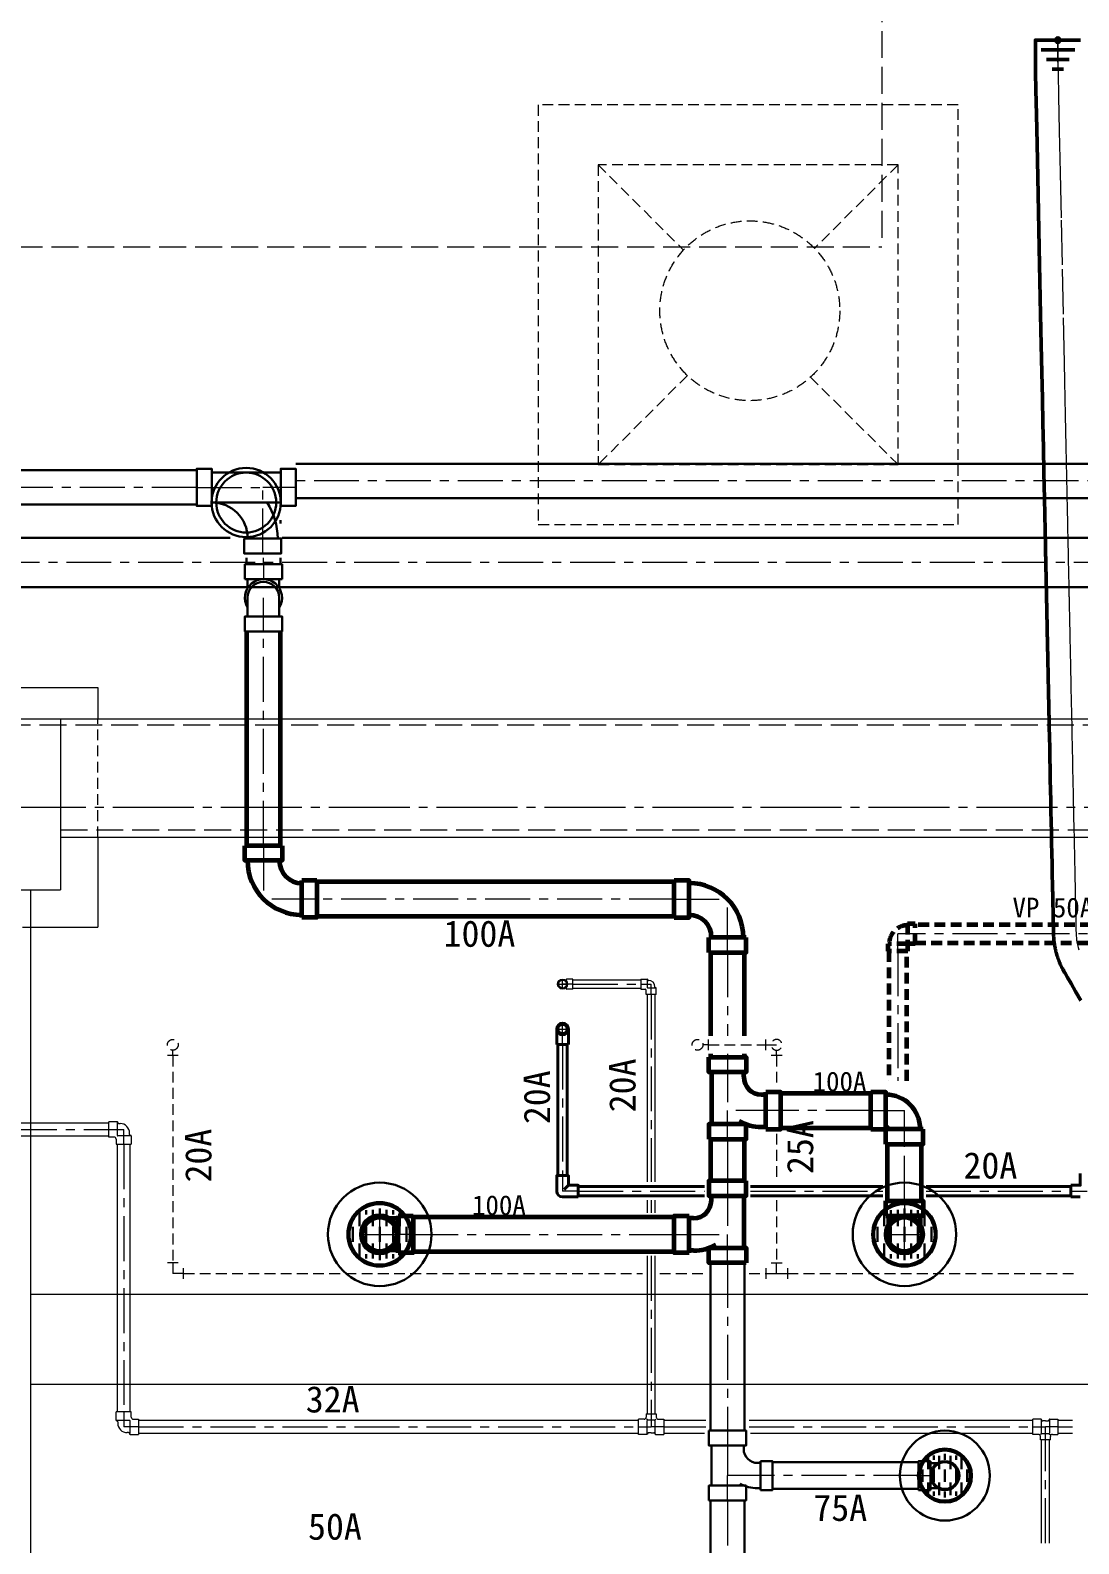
# Model space of a CAD drawing. Units: millimetres at full size. Extents: x -12803 to 120774, y -9413 to 101127.
# Drawn here: x 10385 to 13881, y 24189 to 29239 of the extents above; entities that cross this region are included whole.
import ezdxf
from ezdxf.enums import TextEntityAlignment as Align

# ---------------------------------------------------------------- set-up
doc = ezdxf.new("R2010")
doc.units = ezdxf.units.MM
doc.header["$LTSCALE"] = 30
doc.header["$PDMODE"] = 32
doc.header["$PDSIZE"] = 15
for name, pattern in [('CHAIN1', [8, 5, -1, 1, -1]), ('CHAIN2', [12, 9, -1, 1, -1]), ('DASHED1', [1.8, 1.2, -0.6]), ('DASHED3', [4, 3, -1])]:
    doc.linetypes.add(name, pattern=pattern)
for name, color, linetype, lineweight in [('0-1_1-2', 7, 'Continuous', 15), ('0-8_1-9', 7, 'Continuous', 15), ('0-9_1-1', 7, 'CHAIN2', 15), ('0-F_1-16', 7, 'Continuous', 15), ('3-0_配管－汚水１：硬質塩ビ管（ＤＶ）', 7, 'DASHED1', 15), ('9-1_配管－汚水１：硬質塩ビ管（ＤＶ）', 2, 'Continuous', 30), ('9-2_配管－給湯１２：ＨＴＬＰ（ＵＸ）', 3, 'Continuous', 20), ('9-3_配管－給水３：ＶＬＰ(ＶＤ)', 7, 'Continuous', 15), ('9-4_配管－ガス３：ねじ込み', 3, 'Continuous', 20), ('9-B_ダクト－ＥＡ・丸ダクト：排気', 134, 'Continuous', 50), ('9-C_配管－排水１：塩ビ製小口径マス（ＶＰ）', 2, 'Continuous', 30)]:
    doc.layers.add(name, color=color, linetype=linetype, lineweight=lineweight)
doc.styles.add('ＭＳ ゴシック', font='')
doc.styles.get('ＭＳ ゴシック').set_extended_font_data('MS Gothic')

msp = doc.modelspace()

# ---------------------------------------------------------------- linework, layer by layer
at = {"layer": '0-1_1-2'}
for p, q in [((9810, 27046.26), (10610, 27046.26)), ((10610, 27046.26), (10610, 26941.26)), ((-2085, 26941.26), (29410, 26941.26)), ((10485, 26941.26), (10485, 26371.26)), ((10610, 26546.26), (10610, 26246.26)), ((9935, 26371.26), (10485, 26371.26)), ((10385, 26371.26), (10385, 18871.26)), ((10385, 26246.26), (10610, 26246.26)), ((10385, 25021.26), (16035, 25021.26)), ((10385, 24721.26), (16035, 24721.26))]:
    msp.add_line(p, q, dxfattribs=at)
at = {"layer": '0-1_1-2', "linetype": 'DASHED3'}
msp.add_line((-2065, 26921.26), (29410, 26921.26), dxfattribs=at)
at = {"layer": '0-1_1-2', "linetype": 'DASHED1'}
for p, q in [((10610, 26546.26), (10610, 26941.26)), ((10035, 26246.26), (10385, 26246.26))]:
    msp.add_line(p, q, dxfattribs=at)
at = {"layer": '0-8_1-9', "linetype": 'DASHED3'}
msp.add_line((6255, 28516.26), (13225, 28516.26), dxfattribs=at)
msp.add_lwpolyline([(6255, 37516.26), (13225, 37516.26), (13225, 28516.26)], dxfattribs=at)
at = {"layer": '0-9_1-1'}
msp.add_line((-5540, 26646.26), (39710, 26646.26), dxfattribs=at)
at = {"layer": '0-F_1-16', "linetype": 'DASHED3'}
msp.add_line((10485, 26571.26), (15935, 26571.26), dxfattribs=at)
at = {"layer": '0-F_1-16'}
msp.add_line((10485, 26546.26), (15935, 26546.26), dxfattribs=at)
at = {"layer": '3-0_配管－汚水１：硬質塩ビ管（ＤＶ）'}
for p, q in [((12078.78, 28989.57), (12078.78, 27589.57)), ((13478.78, 28989.57), (12078.78, 28989.57)), ((13478.78, 27589.57), (13478.78, 28989.57)), ((12278.78, 28789.57), (12563, 28505.35)), ((13278.78, 28789.57), (13000.29, 28511.07)), ((12576.1, 28086.88), (12278.78, 27789.57)), ((12986.85, 28081.5), (13278.78, 27789.57)), ((12078.78, 27589.57), (13478.78, 27589.57))]:
    msp.add_line(p, q, dxfattribs=at)
msp.add_lwpolyline([(12278.78, 27789.57), (13278.78, 27789.57), (13278.78, 28789.57), (12278.78, 28789.57)], close=True, dxfattribs=at)
msp.add_circle((12784.34, 28302.84), 300, dxfattribs=at)
at = {"layer": '9-1_配管－汚水１：硬質塩ビ管（ＤＶ）'}
for p, q in [((11219.26, 27592.53), (11219.26, 27604.27)), ((11105.26, 27478.49), (11105.26, 27457.24)), ((11219.26, 27457.24), (11219.26, 27478.49)), ((11100.26, 27407.24), (11100.26, 27457.24)), ((11100.26, 27407.24), (11162.26, 27407.24)), ((11109.26, 27407.24), (11109.26, 27377.41)), ((11224.26, 27407.24), (11162.26, 27407.24)), ((11215.26, 27407.24), (11215.26, 27377.41)), ((11109.26, 27283.24), (11109.26, 27345.24)), ((11215.26, 27283.24), (11215.26, 27345.24)), ((11505.11, 25287.01), (11505.11, 25301.65)), ((11527.56, 25302.58), (11527.56, 25248.53)), ((11550, 25287.01), (11550, 25307.01)), ((11572.45, 25302.58), (11572.45, 25248.53)), ((11594.89, 25287.01), (11594.89, 25301.65)), ((13255.11, 25287.01), (13255.11, 25301.65)), ((13277.56, 25302.58), (13277.56, 25248.53)), ((13300, 25287.01), (13300, 25307.01)), ((13322.45, 25302.58), (13322.45, 25248.53)), ((13344.89, 25287.01), (13344.89, 25301.65)), ((11482.67, 25299.03), (11482.67, 25248.53)), ((11527.56, 25256.26), (11527.56, 25259.99)), ((11572.45, 25256.26), (11572.45, 25259.99)), ((11617.34, 25299.03), (11617.34, 25248.53)), ((13232.67, 25299.03), (13232.67, 25248.53)), ((13277.56, 25256.26), (13277.56, 25259.99)), ((13322.45, 25256.26), (13322.45, 25259.99)), ((13367.34, 25299.03), (13367.34, 25248.53)), ((11460.23, 25246.51), (11460.23, 25196.01)), ((11505.11, 25246.51), (11505.11, 25196.01)), ((11550, 25246.51), (11550, 25196.01)), ((11594.89, 25246.51), (11594.89, 25196.01)), ((11639.78, 25246.51), (11639.78, 25196.01)), ((13210.23, 25246.51), (13210.23, 25196.01)), ((13255.11, 25246.51), (13255.11, 25196.01)), ((13300, 25246.51), (13300, 25196.01)), ((13344.89, 25246.51), (13344.89, 25196.01)), ((13389.78, 25246.51), (13389.78, 25196.01)), ((11482.67, 25191.01), (11482.67, 25140.51)), ((11505.11, 25155.51), (11505.11, 25140.87)), ((11527.56, 25191.01), (11527.56, 25140.51)), ((11527.56, 25186.26), (11527.56, 25182.53)), ((11550, 25155.51), (11550, 25135.51)), ((11572.45, 25191.01), (11572.45, 25140.51)), ((11572.45, 25186.26), (11572.45, 25182.53)), ((11594.89, 25155.51), (11594.89, 25140.87)), ((11617.34, 25191.01), (11617.34, 25140.51)), ((13232.67, 25191.01), (13232.67, 25140.51)), ((13255.11, 25155.51), (13255.11, 25140.87)), ((13277.56, 25191.01), (13277.56, 25140.51)), ((13277.56, 25186.26), (13277.56, 25182.53)), ((13300, 25155.51), (13300, 25135.51)), ((13322.45, 25191.01), (13322.45, 25140.51)), ((13322.45, 25186.26), (13322.45, 25182.53)), ((13344.89, 25155.51), (13344.89, 25140.87)), ((13367.34, 25191.01), (13367.34, 25140.51)), ((12653, 25126.26), (12653, 24566.26)), ((12767, 24566.26), (12767, 25126.26)), ((12656.1, 24516.26), (12656.1, 24383.26)), ((12763.9, 24504.59), (12763.9, 24516.26)), ((12810.14, 24458.35), (12820, 24458.35)), ((12820, 24367.76), (12820, 24464.76)), ((13347, 24460.76), (12860, 24460.76)), ((13379.33, 24479.13), (13379.33, 24437.38)), ((13387, 24464.76), (13387, 24423.21)), ((13387, 24458.26), (13410.75, 24458.26)), ((13397.89, 24468.89), (13397.89, 24483.53)), ((13416.44, 24482.68), (13416.44, 24437.38)), ((13416.44, 24451.26), (13416.44, 24454.99)), ((13435, 24468.89), (13435, 24488.89)), ((13453.56, 24482.68), (13453.56, 24437.38)), ((13453.56, 24451.26), (13453.56, 24454.99)), ((13472.11, 24468.89), (13472.11, 24483.53)), ((13490.67, 24479.13), (13490.67, 24437.38)), ((13360.78, 24437.14), (13360.78, 24395.39)), ((13379.33, 24392.99), (13379.33, 24351.24)), ((13387, 24367.76), (13387, 24409.32)), ((13397.89, 24437.14), (13397.89, 24395.39)), ((13416.44, 24392.99), (13416.44, 24351.24)), ((13435, 24437.14), (13435, 24395.39)), ((13453.56, 24392.99), (13453.56, 24351.24)), ((13472.11, 24437.14), (13472.11, 24395.39)), ((13490.67, 24392.99), (13490.67, 24351.24)), ((13509.22, 24437.14), (13509.22, 24395.39)), ((12763.9, 24383.26), (12763.9, 24383.71)), ((12810.03, 24373.95), (12820, 24373.95)), ((12860, 24371.76), (13347, 24371.76)), ((13387, 24367.76), (13347, 24367.76)), ((13387, 24374.26), (13410.75, 24374.26)), ((13397.89, 24363.64), (13397.89, 24349)), ((13416.44, 24381.26), (13416.44, 24377.53)), ((13435, 24363.64), (13435, 24343.64)), ((13453.56, 24381.26), (13453.56, 24377.53)), ((13472.11, 24363.64), (13472.11, 24349)), ((12653, 24333.26), (12653, 23436.35)), ((12767, 23436.35), (12767, 24333.26))]:
    msp.add_line(p, q, dxfattribs=at)
at = {"layer": '9-1_配管－汚水１：硬質塩ビ管（ＤＶ）', "color": 7, "linetype": 'CHAIN1', "lineweight": 15}
for p, q in [((11162.26, 27457.24), (11162.26, 27478.49)), ((11162.26, 27457.24), (11162.26, 27407.24)), ((11162.26, 27233.24), (11162.26, 27345.24)), ((11162.26, 26518.07), (11162.26, 27233.24)), ((11162.26, 26518.07), (11162.26, 26340.07)), ((11340.26, 26340.07), (11162.26, 26340.07)), ((12532, 26340.07), (11340.26, 26340.07)), ((12532, 26340.07), (12710, 26340.07)), ((12710, 26162.07), (12710, 26340.07)), ((13335.64, 26223.96), (13277.64, 26223.96)), ((13277.64, 26165.96), (13277.64, 26223.96)), ((14570.41, 26223.96), (13335.64, 26223.96)), ((12710, 26162.07), (12710, 25883.58)), ((13277.64, 26165.96), (13277.64, 25733.7)), ((12710, 25823.58), (12710, 25811.94)), ((12710, 25811.94), (12710, 25633.94)), ((12710, 25538.94), (12710, 25633.94)), ((12888, 25633.94), (12710, 25633.94)), ((13188, 25633.94), (12888, 25633.94)), ((13188, 25633.94), (13300, 25633.94)), ((13300, 25521.94), (13300, 25633.94)), ((12710, 25538.94), (12710, 25399.26)), ((13300, 25333.26), (13300, 25521.94)), ((12710, 25399.26), (12710, 25221.26)), ((13300, 25333.26), (13300, 25278.26)), ((11550, 25152.86), (11550, 25289.66)), ((13300, 25152.86), (13300, 25289.66)), ((11481.6, 25221.26), (11618.4, 25221.26)), ((11662, 25221.26), (11607, 25221.26)), ((11662, 25221.26), (12532, 25221.26)), ((12532, 25221.26), (12710, 25221.26)), ((12710, 25126.26), (12710, 25221.26)), ((13231.6, 25221.26), (13368.4, 25221.26)), ((12710, 25126.26), (12710, 24566.26)), ((12710, 24566.26), (12710, 24416.26)), ((12710, 24333.26), (12710, 24416.26)), ((12860, 24416.26), (12710, 24416.26)), ((13347, 24416.26), (12860, 24416.26)), ((13347, 24416.26), (13390.5, 24416.26)), ((12710, 24333.26), (12710, 23436.35))]:
    msp.add_line(p, q, dxfattribs=at)
at = {"layer": '9-1_配管－汚水１：硬質塩ビ管（ＤＶ）', "color": 1, "lineweight": 60}
for p, q in [((11105.26, 27233.24), (11105.26, 26518.07)), ((11219.26, 26518.07), (11219.26, 27233.24)), ((11224.26, 26518.07), (11100.26, 26518.07)), ((11340.26, 26402.07), (11290.26, 26402.07)), ((11290.26, 26278.07), (11290.26, 26402.07)), ((12532, 26397.07), (11340.26, 26397.07)), ((12532, 26278.07), (12532, 26402.07)), ((11340.26, 26283.07), (12532, 26283.07)), ((12648, 26162.07), (12648, 26212.07)), ((12772, 26212.07), (12648, 26212.07)), ((12653, 26162.07), (12653, 25883.58)), ((12767, 25883.58), (12767, 26162.07)), ((12653, 25823.58), (12653, 25811.94)), ((12767, 25811.94), (12767, 25823.58)), ((12656.1, 25761.94), (12656.1, 25588.94)), ((12763.9, 25746.97), (12763.9, 25761.94)), ((12823.18, 25687.69), (12838, 25687.69)), ((12838, 25571.94), (12838, 25695.94)), ((13188, 25690.94), (12888, 25690.94)), ((13188, 25571.94), (13188, 25695.94)), ((12763.9, 25588.94), (12763.9, 25592.41)), ((12823.07, 25579.9), (12838, 25579.9)), ((12888, 25576.94), (13188, 25576.94)), ((13238, 25521.94), (13238, 25571.94)), ((13362, 25571.94), (13238, 25571.94)), ((12653, 25538.94), (12653, 25399.26)), ((12767, 25399.26), (12767, 25538.94)), ((13243, 25521.94), (13243, 25333.26)), ((13357, 25333.26), (13357, 25521.94)), ((12656.1, 25334.3), (12656.1, 25349.26)), ((12763.9, 25349.26), (12763.9, 25176.26)), ((13238, 25283.26), (13238, 25333.26)), ((11612, 25274.26), (11582.17, 25274.26)), ((11612, 25283.26), (11662, 25283.26)), ((11612, 25283.26), (11612, 25221.26)), ((12532, 25278.26), (11662, 25278.26)), ((12582, 25159.26), (12582, 25283.26)), ((12596.82, 25275.02), (12582, 25275.02)), ((13238, 25283.26), (13300, 25283.26)), ((13247, 25283.26), (13247, 25253.44)), ((13362, 25283.26), (13300, 25283.26)), ((13353, 25283.26), (13353, 25253.44)), ((11612, 25159.26), (11612, 25221.26)), ((11612, 25168.26), (11582.17, 25168.26)), ((11662, 25164.26), (12532, 25164.26)), ((12596.93, 25167.22), (12582, 25167.22)), ((12656.1, 25176.26), (12656.1, 25179.74))]:
    msp.add_line(p, q, dxfattribs=at)
at = {"layer": '9-1_配管－汚水１：硬質塩ビ管（ＤＶ）', "color": 1, "linetype": 'DASHED1', "lineweight": 60}
for p, q in [((13310.64, 26257.46), (13310.64, 26190.46)), ((14570.41, 26253.96), (13335.64, 26253.96)), ((13311.14, 26165.96), (13244.14, 26165.96)), ((13247.64, 26165.96), (13247.64, 25733.7)), ((13307.64, 25733.7), (13307.64, 26165.96)), ((13335.64, 26190.46), (13310.64, 26190.46)), ((13335.64, 26193.96), (14570.41, 26193.96))]:
    msp.add_line(p, q, dxfattribs=at)
at = {"layer": '9-1_配管－汚水１：硬質塩ビ管（ＤＶ）'}
for points in [[(11100.26, 27457.24), (11224.26, 27457.24), (11224.26, 27407.24)], [(12820, 24367.76), (12860, 24367.76), (12860, 24464.76), (12820, 24464.76)], [(13347, 24367.76), (13347, 24464.76), (13387, 24464.76)]]:
    msp.add_lwpolyline(points, dxfattribs=at)
for points in [[(11100.26, 27233.24), (11224.26, 27233.24), (11224.26, 27283.24), (11100.26, 27283.24)], [(12648, 24566.26), (12772, 24566.26), (12772, 24516.26), (12648, 24516.26)], [(12648, 24333.26), (12772, 24333.26), (12772, 24383.26), (12648, 24383.26)]]:
    msp.add_lwpolyline(points, close=True, dxfattribs=at)
at = {"layer": '9-1_配管－汚水１：硬質塩ビ管（ＤＶ）', "color": 1, "lineweight": 60}
for points in [[(11224.26, 26518.07), (11224.26, 26468.07), (11100.26, 26468.07), (11100.26, 26518.07)], [(11340.26, 26402.07), (11340.26, 26278.07), (11290.26, 26278.07)], [(12532, 26278.07), (12582, 26278.07), (12582, 26402.07), (12532, 26402.07)], [(12648, 26162.07), (12772, 26162.07), (12772, 26212.07)], [(12838, 25571.94), (12888, 25571.94), (12888, 25695.94), (12838, 25695.94)], [(13188, 25571.94), (13238, 25571.94), (13238, 25695.94), (13188, 25695.94)], [(13238, 25521.94), (13362, 25521.94), (13362, 25571.94)], [(13238, 25333.26), (13362, 25333.26), (13362, 25283.26)], [(11662, 25283.26), (11662, 25159.26), (11612, 25159.26)], [(12582, 25159.26), (12532, 25159.26), (12532, 25283.26), (12582, 25283.26)]]:
    msp.add_lwpolyline(points, dxfattribs=at)
at = {"layer": '9-1_配管－汚水１：硬質塩ビ管（ＤＶ）', "color": 1, "linetype": 'DASHED1', "lineweight": 60}
for points in [[(13335.64, 26190.46), (13335.64, 26257.46), (13310.64, 26257.46)], [(13311.14, 26165.96), (13311.14, 26190.96), (13244.14, 26190.96), (13244.14, 26165.96)]]:
    msp.add_lwpolyline(points, dxfattribs=at)
at = {"layer": '9-1_配管－汚水１：硬質塩ビ管（ＤＶ）', "color": 1, "lineweight": 60}
for points in [[(12648, 25811.94), (12772, 25811.94), (12772, 25761.94), (12648, 25761.94)], [(12648, 25538.94), (12772, 25538.94), (12772, 25588.94), (12648, 25588.94)], [(12772, 25399.26), (12648, 25399.26), (12648, 25349.26), (12772, 25349.26)], [(12772, 25126.26), (12648, 25126.26), (12648, 25176.26), (12772, 25176.26)]]:
    msp.add_lwpolyline(points, close=True, dxfattribs=at)
at = {"layer": '9-1_配管－汚水１：硬質塩ビ管（ＤＶ）'}
for centre, radius in [((11550, 25221.26), 172.5), ((13300, 25221.26), 172.5), ((11550, 25221.26), 107.5), ((11550, 25221.26), 101), ((13300, 25221.26), 107.5), ((13300, 25221.26), 101), ((13435, 24416.26), 150), ((13435, 24416.26), 90), ((13435, 24416.26), 83.5), ((13435, 24416.26), 44.5)]:
    msp.add_circle(centre, radius, dxfattribs=at)
at = {"layer": '9-1_配管－汚水１：硬質塩ビ管（ＤＶ）', "color": 1, "lineweight": 60}
for centre in [(11550, 25221.26), (13300, 25221.26)]:
    msp.add_circle(centre, 57, dxfattribs=at)
at = {"layer": '9-1_配管－汚水１：硬質塩ビ管（ＤＶ）'}
for centre, radius, start, end in [((11162.26, 27345.24), 62, 328.74192, 211.25808), ((11162.26, 27345.24), 53, 0, 180), ((12810.14, 24504.59), 46.24, 180, 270), ((13435, 24416.26), 48.5, 90, 270), ((13435, 24416.26), 48.5, 0, 90), ((13435, 24416.26), 48.5, 270, 0), ((12810.03, 24489.55), 115.6, 240, 270)]:
    msp.add_arc(centre, radius, start, end, dxfattribs=at)
at = {"layer": '9-1_配管－汚水１：硬質塩ビ管（ＤＶ）', "color": 1, "lineweight": 60}
for centre, radius, start, end in [((11290.26, 26468.07), 181, 180, 270), ((11290.26, 26468.07), 75, 180, 270), ((12582, 26212.07), 181, 0, 90), ((12582, 26212.07), 75, 0, 90), ((12823.18, 25746.97), 59.28, 180, 270), ((13238, 25571.94), 115, 0, 90), ((12823.07, 25728.1), 148.2, 240, 270), ((13238, 25571.94), 9, 0, 90), ((12596.82, 25334.3), 59.28, 270, 0), ((11550, 25221.26), 62, 90, 180), ((11550, 25221.26), 62, 270, 90), ((13300, 25221.26), 62, 0, 180), ((11550, 25221.26), 62, 180, 270), ((13300, 25221.26), 62, 180, 270), ((13300, 25221.26), 62, 270, 0), ((12596.93, 25315.42), 148.2, 270, 300)]:
    msp.add_arc(centre, radius, start, end, dxfattribs=at)
at = {"layer": '9-1_配管－汚水１：硬質塩ビ管（ＤＶ）', "color": 1, "linetype": 'DASHED1', "lineweight": 60}
for radius in [61.5, 4.5]:
    msp.add_arc((13310.64, 26190.96), radius, 90, 180, dxfattribs=at)
at = {"layer": '9-2_配管－給湯１２：ＨＴＬＰ（ＵＸ）', "color": 7, "linetype": 'CHAIN1', "lineweight": 15}
for p, q in [((12160, 26039.94), (12160, 26072.58)), ((12143.68, 26056.26), (12176.32, 26056.26)), ((12194.5, 26056.26), (12160, 26056.26)), ((12194.5, 26056.26), (12173.6, 26056.26)), ((12194.5, 26056.26), (12421.05, 26056.26)), ((12421.05, 26056.26), (12455.55, 26056.26)), ((12421.05, 26056.26), (12455.55, 26056.26)), ((12455.55, 26021.76), (12455.55, 26056.26)), ((12455.55, 26021.76), (12455.55, 26056.26)), ((12455.55, 26021.76), (12455.55, 25396.04)), ((8883.64, 25571.26), (10646.77, 25571.26)), ((10646.77, 25571.26), (10696.17, 25571.26)), ((10646.77, 25571.26), (10696.17, 25571.26)), ((10696.17, 25521.86), (10696.17, 25571.26)), ((10696.17, 25521.86), (10696.17, 25571.26)), ((10696.17, 25521.86), (10696.17, 24628.58)), ((12455.55, 25335.04), (12455.55, 25293.26)), ((12455.55, 25149.26), (12455.55, 24622.68)), ((10696.17, 24628.58), (10696.17, 24579.18)), ((10696.17, 24628.58), (10696.17, 24579.18)), ((12455.55, 24622.68), (12455.55, 24579.18)), ((12455.55, 24622.68), (12455.55, 24579.18)), ((10745.57, 24579.18), (10696.17, 24579.18)), ((10745.57, 24579.18), (10696.17, 24579.18)), ((10745.57, 24579.18), (12413.55, 24579.18)), ((12413.55, 24579.18), (12455.55, 24579.18)), ((12413.55, 24579.18), (12455.55, 24579.18)), ((12497.55, 24579.18), (12455.55, 24579.18)), ((12497.55, 24579.18), (12455.55, 24579.18)), ((12497.55, 24579.18), (12638, 24579.18)), ((12782, 24579.18), (13728, 24579.18)), ((13728, 24579.18), (13770, 24579.18)), ((13728, 24579.18), (13770, 24579.18)), ((13812, 24579.18), (13770, 24579.18)), ((13770, 24535.68), (13770, 24579.18)), ((13812, 24579.18), (13770, 24579.18)), ((13770, 24535.68), (13770, 24579.18)), ((13812, 24579.18), (13861.1, 24579.18)), ((13770, 24191.01), (13770, 24535.68))]:
    msp.add_line(p, q, dxfattribs=at)
at = {"layer": '9-2_配管－給湯１２：ＨＴＬＰ（ＵＸ）'}
for p, q in [((12172.84, 26072.33), (12171.37, 26069.15)), ((12173.2, 26066.41), (12173.2, 26072.76)), ((12421.05, 26069.86), (12194.5, 26069.86)), ((12421.05, 26072.91), (12421.05, 26039.61)), ((12421.05, 26072.91), (12441.81, 26072.91)), ((12442.35, 26072.76), (12442.35, 26045.06)), ((12442.71, 26072.33), (12444.18, 26069.15)), ((12445.09, 26068.56), (12446.35, 26068.56)), ((12172.84, 26040.2), (12171.37, 26043.38)), ((12173.2, 26039.77), (12173.2, 26046.12)), ((12194.5, 26039.61), (12173.74, 26039.61)), ((12194.5, 26042.66), (12421.05, 26042.66)), ((12421.05, 26039.61), (12434.9, 26039.61)), ((12438.9, 26021.76), (12438.9, 26035.61)), ((12472.2, 26021.76), (12438.9, 26021.76)), ((12441.95, 26021.76), (12441.95, 25396.04)), ((12472.04, 26043.06), (12444.35, 26043.06)), ((12467.85, 26045.8), (12467.85, 26047.06)), ((12471.61, 26043.43), (12468.43, 26044.9)), ((12469.15, 25396.04), (12469.15, 26021.76)), ((12472.2, 26021.76), (12472.2, 26042.52)), ((10646.77, 25592.61), (8883.64, 25592.61)), ((10674.58, 25596.56), (10646.77, 25596.56)), ((10674.58, 25594.54), (10674.58, 25551.68)), ((10678.35, 25591.86), (10676.34, 25595.53)), ((10679.83, 25590.85), (10684.25, 25590.85)), ((10715.75, 25554.92), (10715.75, 25559.35)), ((10716.77, 25553.45), (10720.43, 25551.43)), ((8883.64, 25549.91), (10646.77, 25549.91)), ((10670.87, 25539.06), (10670.87, 25521.86)), ((10670.87, 25521.86), (10721.47, 25521.86)), ((10674.82, 25521.86), (10674.82, 24628.58)), ((10719.12, 25549.68), (10676.58, 25549.68)), ((10717.52, 24628.58), (10717.52, 25521.86)), ((10721.47, 25549.68), (10721.47, 25521.86)), ((12441.95, 25335.04), (12441.95, 25293.26)), ((12469.15, 25293.26), (12469.15, 25335.04)), ((12441.95, 25149.26), (12441.95, 24622.68)), ((12469.15, 24622.68), (12469.15, 25149.26)), ((10670.87, 24600.76), (10670.87, 24628.58)), ((10675.57, 24596.99), (10671.9, 24599.01)), ((10672.89, 24600.76), (10715.75, 24600.76)), ((10676.58, 24595.52), (10676.58, 24591.09)), ((10717.75, 24556.22), (10717.75, 24598.76)), ((10728.37, 24604.48), (10745.57, 24604.48)), ((10745.57, 24604.48), (10745.57, 24553.88)), ((12413.55, 24600.53), (10745.57, 24600.53)), ((12432, 24604.48), (12413.55, 24604.48)), ((12413.55, 24553.88), (12413.55, 24604.48)), ((12438.9, 24622.68), (12438.9, 24611.38)), ((12438.9, 24622.68), (12472.2, 24622.68)), ((12445.49, 24601.58), (12439.46, 24605.02)), ((12442.08, 24556.15), (12442.08, 24600.48)), ((12465.6, 24601.58), (12445.49, 24601.58)), ((12465.6, 24601.58), (12471.63, 24605.02)), ((12469.01, 24556.15), (12469.01, 24600.48)), ((12472.2, 24622.68), (12472.2, 24611.38)), ((12479.1, 24604.48), (12497.55, 24604.48)), ((12497.55, 24604.48), (12497.55, 24553.88)), ((12638, 24600.53), (12497.55, 24600.53)), ((13728, 24600.53), (12782, 24600.53)), ((13755.52, 24604.48), (13728, 24604.48)), ((13728, 24553.88), (13728, 24604.48)), ((13756.54, 24602.2), (13756.54, 24557.88)), ((13758.84, 24600.58), (13757.27, 24603.44)), ((13770, 24599.03), (13761.47, 24599.03)), ((13770, 24599.03), (13778.53, 24599.03)), ((13781.15, 24600.58), (13782.73, 24603.44)), ((13783.46, 24602.2), (13783.46, 24557.88)), ((13784.48, 24604.48), (13812, 24604.48)), ((13812, 24604.48), (13812, 24553.88)), ((13861.1, 24600.53), (13812, 24600.53)), ((10712.5, 24559.59), (10708.08, 24559.59)), ((10713.98, 24558.58), (10716, 24554.91)), ((10717.75, 24553.88), (10745.57, 24553.88)), ((10745.57, 24557.83), (12413.55, 24557.83)), ((12441.06, 24553.88), (12413.55, 24553.88)), ((12444.39, 24557.77), (12442.82, 24554.91)), ((12455.55, 24559.33), (12447.02, 24559.33)), ((12455.55, 24559.33), (12464.07, 24559.33)), ((12466.7, 24557.77), (12468.28, 24554.91)), ((12470.03, 24553.88), (12497.55, 24553.88)), ((12497.55, 24557.83), (12633, 24557.83)), ((12787, 24557.83), (13728, 24557.83)), ((13746.45, 24553.88), (13728, 24553.88)), ((13753.35, 24535.68), (13753.35, 24546.98)), ((13759.95, 24556.78), (13753.91, 24553.33)), ((13759.95, 24556.78), (13780.05, 24556.78)), ((13780.05, 24556.78), (13786.09, 24553.33)), ((13786.65, 24535.68), (13786.65, 24546.98)), ((13793.55, 24553.88), (13812, 24553.88)), ((13812, 24557.83), (13861.1, 24557.83)), ((13786.65, 24535.68), (13753.35, 24535.68)), ((13756.4, 24535.68), (13756.4, 24191.01)), ((13783.6, 24191.01), (13783.6, 24535.68))]:
    msp.add_line(p, q, dxfattribs=at)
for points in [[(12194.5, 26039.61), (12194.5, 26072.91), (12173.74, 26072.91)], [(10663.97, 25545.96), (10646.77, 25545.96), (10646.77, 25596.56)], [(10721.47, 24611.38), (10721.47, 24628.58), (10670.87, 24628.58)]]:
    msp.add_lwpolyline(points, dxfattribs=at)
for radius in [16.65, 13.6]:
    msp.add_circle((12160, 26056.26), radius, dxfattribs=at)
for centre, radius, start, end in [((12160, 26056.26), 13.9, 90, 180), ((12160, 26056.26), 13.9, 0, 90), ((12170.46, 26069.56), 1, 304.52203, 335.30844), ((12173.74, 26071.91), 1, 90, 155.30844), ((12441.81, 26071.91), 1, 24.69156, 90), ((12445.09, 26069.56), 1, 204.69156, 270), ((12446.35, 26047.06), 21.5, 0, 90), ((12160, 26056.26), 13.9, 180, 270), ((12160, 26056.26), 13.9, 270, 0), ((12170.46, 26042.96), 1, 24.69156, 55.47797), ((12173.74, 26040.61), 1, 204.69156, 270), ((12434.9, 26035.61), 4, 0, 90), ((12444.35, 26045.06), 2, 180, 270), ((12468.85, 26045.8), 1, 180, 245.30844), ((12471.2, 26042.52), 1, 0, 65.30844), ((10674.58, 25594.56), 2, 28.83097, 90), ((10680.1, 25592.83), 2, 208.83097, 262.00808), ((10684.25, 25559.35), 31.5, 0, 90), ((10717.73, 25555.2), 2, 187.99192, 241.16903), ((10663.97, 25539.06), 6.9, 0, 90), ((10676.58, 25551.68), 2, 180, 270), ((10719.47, 25549.68), 2, 0, 61.16903), ((10672.87, 24600.76), 2, 180, 241.16903), ((10674.6, 24595.24), 2, 7.99192, 61.16903), ((10715.75, 24598.76), 2, 0, 90), ((10728.37, 24611.38), 6.9, 180, 270), ((12432, 24611.38), 6.9, 270, 0), ((12479.1, 24611.38), 6.9, 180, 270), ((13755.52, 24602.48), 2, 28.83097, 90), ((13761.47, 24602.03), 3, 208.83097, 270), ((13778.53, 24602.03), 3, 270, 331.16903), ((13784.48, 24602.48), 2, 90, 151.16903), ((10708.08, 24591.09), 31.5, 180, 270), ((10712.23, 24557.61), 2, 28.83097, 82.00808), ((10717.75, 24555.88), 2, 208.83097, 270), ((12441.06, 24555.88), 2, 270, 331.16903), ((12447.02, 24556.33), 3, 90, 151.16903), ((12464.07, 24556.33), 3, 28.83097, 90), ((12470.03, 24555.88), 2, 208.83097, 270), ((13746.45, 24546.98), 6.9, 0, 90), ((13793.55, 24546.98), 6.9, 90, 180)]:
    msp.add_arc(centre, radius, start, end, dxfattribs=at)
at = {"layer": '9-3_配管－給水３：ＶＬＰ(ＶＤ)', "color": 5, "lineweight": 40}
for p, q in [((12140.5, 25854.26), (12140.5, 25906.26)), ((12179.5, 25854.26), (12179.5, 25906.26)), ((12140.5, 25854.26), (12179.5, 25854.26)), ((12144.5, 25854.26), (12144.5, 25417.54)), ((12175.5, 25417.54), (12175.5, 25854.26)), ((12179.5, 25385.04), (12165.71, 25371.25)), ((12633, 25381.04), (12212, 25381.04)), ((12212, 25350.04), (12633, 25350.04)), ((13228, 25381.04), (12787, 25381.04)), ((12787, 25350.04), (13228, 25350.04)), ((13855, 25381.04), (13372, 25381.04)), ((13372, 25350.04), (13855, 25350.04)), ((13855, 25346.04), (13855, 25385.04)), ((12212, 25346.04), (12160, 25346.04)), ((13855, 25346.04), (13886.5, 25346.04))]:
    msp.add_line(p, q, dxfattribs=at)
at = {"layer": '9-3_配管－給水３：ＶＬＰ(ＶＤ)', "linetype": 'CHAIN1'}
for p, q in [((12141.4, 25906.26), (12178.6, 25906.26)), ((12160, 25887.66), (12160, 25924.86)), ((12160, 25854.26), (12160, 25890.76)), ((12160, 25854.26), (12160, 25417.54)), ((12160, 25417.54), (12160, 25365.54)), ((12212, 25365.54), (12160, 25365.54)), ((12212, 25365.54), (12633, 25365.54)), ((12787, 25365.54), (13228, 25365.54)), ((13372, 25365.54), (13855, 25365.54)), ((13855, 25365.54), (13910, 25365.54))]:
    msp.add_line(p, q, dxfattribs=at)
at = {"layer": '9-3_配管－給水３：ＶＬＰ(ＶＤ)', "color": 5, "lineweight": 40}
for points in [[(12140.5, 25365.54), (12140.5, 25417.54), (12179.5, 25417.54), (12179.5, 25386.99)], [(13855, 25385.04), (13886.5, 25385.04), (13886.5, 25424.54)], [(12181.45, 25385.04), (12212, 25385.04), (12212, 25346.04)]]:
    msp.add_lwpolyline(points, dxfattribs=at)
for radius in [19.5, 15.5]:
    msp.add_circle((12160, 25906.26), radius, dxfattribs=at)
for centre, radius in [((12160, 25365.54), 19.5), ((12181.45, 25386.99), 1.95)]:
    msp.add_arc(centre, radius, 180, 270, dxfattribs=at)
at = {"layer": '9-4_配管－ガス３：ねじ込み', "linetype": 'DASHED1'}
for p, q in [((12646, 25871.58), (12646, 25835.58)), ((12837.79, 25835.58), (12837.79, 25871.58)), ((10878, 25817.58), (10842, 25817.58)), ((10860, 25817.58), (10860, 25835.58)), ((10860, 25817.58), (10860, 25126.31)), ((12646, 25853.58), (12628, 25853.58)), ((12646, 25853.58), (12837.79, 25853.58)), ((12837.79, 25853.58), (12873.79, 25853.58)), ((12891.79, 25817.58), (12855.79, 25817.58)), ((12873.79, 25817.58), (12873.79, 25835.58)), ((12873.79, 25817.58), (12873.79, 25710.94)), ((12873.79, 25556.94), (12873.79, 25396.04)), ((12873.79, 25335.04), (12873.79, 25126.32)), ((10878, 25126.31), (10842, 25126.31)), ((10860, 25126.31), (10860, 25090.31)), ((10896, 25072.31), (10896, 25108.31)), ((12837.79, 25108.32), (12837.79, 25072.32)), ((12855.79, 25126.32), (12891.79, 25126.32)), ((12873.79, 25090.32), (12873.79, 25126.32)), ((12909.79, 25108.32), (12909.79, 25072.32)), ((10896, 25090.31), (10860, 25090.31)), ((10896, 25090.31), (12426.95, 25090.32)), ((12484.15, 25090.32), (12638, 25090.32)), ((12782, 25090.32), (12837.79, 25090.32)), ((12909.79, 25090.32), (13876.1, 25090.32))]:
    msp.add_line(p, q, dxfattribs=at)
msp.add_lwpolyline([(12837.79, 25090.32), (12873.79, 25090.32), (12909.79, 25090.32)], dxfattribs=at)
for centre in [(10860, 25853.58), (12610, 25853.58)]:
    msp.add_circle(centre, 18, dxfattribs=at)
msp.add_arc((12873.79, 25853.58), 18, 210.00006, 150.00006, dxfattribs=at)
at = {"layer": '9-B_ダクト－ＥＡ・丸ダクト：排気'}
for p, q in [((13886.77, 29205.84), (13736.77, 29205.84)), ((13868.02, 29173.37), (13755.52, 29173.37)), ((13849.27, 29140.89), (13774.27, 29140.89)), ((13830.52, 29108.41), (13793.02, 29108.41))]:
    msp.add_line(p, q, dxfattribs=at)
for points in [[(13736.77, 29205.84), (13736.77, 29203.59), (13736.77, 29201.33), (13736.77, 29199.07), (13736.77, 29196.8), (13736.77, 29194.52), (13736.77, 29192.22), (13736.77, 29189.91), (13736.77, 29187.59), (13736.77, 29185.24), (13736.77, 29182.89), (13736.77, 29180.55), (13736.77, 29178.22), (13736.77, 29175.92), (13736.77, 29173.66), (13736.77, 29171.46), (13736.77, 29169.33), (13736.77, 29167.27), (13736.77, 29165.24), (13736.77, 29163.2), (13736.77, 29161.09), (13736.77, 29158.88), (13736.77, 29156.5), (13736.77, 29153.92), (13736.77, 29151.08), (13736.77, 29147.92), (13736.77, 29144.64), (13736.77, 29141.43), (13736.77, 29138.46), (13736.77, 29135.94), (13736.77, 29134.04), (13736.77, 29132.96), (13736.77, 29132.82), (13736.77, 29132.82), (13736.77, 29132.82), (13736.77, 29132.82), (13736.77, 29132.82), (13736.77, 29132.82), (13736.77, 29132.82), (13736.77, 29132.82)], [(13736.77, 29132.82), (13736.77, 29132.82), (13736.77, 29132.78), (13736.77, 29132.72), (13736.77, 29132.64), (13736.77, 29132.55), (13736.77, 29132.45), (13736.77, 29132.34), (13736.77, 29132.24), (13736.77, 29132.13), (13736.77, 29132.03), (13736.77, 29131.94), (13736.77, 29131.85), (13736.77, 29131.77), (13736.77, 29131.69), (13736.77, 29131.6), (13736.77, 29131.52), (13736.77, 29131.44), (13736.77, 29136.96), (13736.77, 29149.39), (13736.77, 29160.09), (13736.77, 29168.57), (13736.77, 29177.58), (13736.77, 29187.16), (13736.77, 29196.59), (13736.77, 29205.84), (13736.77, 29190.87), (13736.77, 29175.53), (13736.77, 29161.61), (13736.77, 29143.65), (13736.77, 29131.01), (13736.8, 29128.75), (13736.78, 29129.66), (13736.79, 29129.37), (13736.78, 29129.56), (13736.78, 29129.67), (13736.78, 29129.7), (13736.78, 29129.66), (13736.78, 29129.53), (13736.79, 29129.33)], [(13736.79, 29129.33), (13736.79, 29129.04), (13736.8, 29128.68), (13736.79, 29129.19), (13736.78, 29129.52), (13736.78, 29129.68), (13736.78, 29129.68), (13736.78, 29129.5), (13736.79, 29129.16), (13736.8, 29128.66), (13736.82, 29127.99), (13736.82, 29127.91), (13736.82, 29127.83), (13736.82, 29127.74), (13736.82, 29127.66), (13736.83, 29127.57), (13736.83, 29127.48), (13736.83, 29127.39), (13736.83, 29127.3), (13736.83, 29127.3), (13736.83, 29127.3), (13736.83, 29127.3), (13736.83, 29127.3), (13736.83, 29127.3), (13736.83, 29127.3), (13736.83, 29127.3), (13736.83, 29127.3), (13737.45, 29097.93), (13738.67, 29039.65), (13740.37, 28958.16), (13742.43, 28859.14), (13744.74, 28748.28), (13747.18, 28631.27), (13749.62, 28513.8), (13751.96, 28401.56), (13754.28, 28290.17), (13756.38, 28189.41), (13758.31, 28096.91), (13760.12, 28010.32), (13761.85, 27927.27)], [(13761.85, 27927.27), (13763.56, 27845.41), (13765.29, 27762.38), (13767.1, 27675.83), (13767.31, 27665.34), (13767.53, 27654.79), (13767.76, 27644.18), (13767.98, 27633.53), (13768.2, 27622.85), (13768.42, 27612.16), (13768.65, 27601.45), (13768.87, 27590.76), (13769.09, 27580.08), (13769.31, 27569.42), (13769.54, 27558.78), (13769.76, 27548.14), (13769.98, 27537.52), (13770.2, 27526.91), (13770.42, 27516.3), (13770.64, 27505.69)], [(13774.27, 27331.69), (13774.27, 27331.66), (13774.27, 27331.63), (13774.27, 27331.6), (13774.27, 27331.57), (13774.28, 27331.54), (13774.28, 27331.51), (13774.28, 27331.48), (13774.28, 27331.45), (13774.28, 27331.42), (13774.28, 27331.39), (13774.28, 27331.36), (13774.28, 27331.33), (13774.28, 27331.3), (13774.28, 27331.27), (13774.28, 27331.24), (13774.28, 27331.21), (13774.47, 27322.3), (13774.65, 27313.38), (13774.84, 27304.46), (13775.03, 27295.54), (13775.21, 27286.62), (13775.4, 27277.7), (13775.58, 27268.78), (13775.77, 27259.86)], [(13793.98, 26386.85), (13794.16, 26378.13), (13794.34, 26369.27), (13794.53, 26360.13), (13794.73, 26350.59), (13794.94, 26340.5), (13795.17, 26329.73), (13795.41, 26318.14), (13795.67, 26305.6), (13795.95, 26292.13), (13796.24, 26278.24), (13796.53, 26264.63), (13796.79, 26251.96), (13797.02, 26240.92), (13797.2, 26232.19), (13797.32, 26226.44), (13797.36, 26224.35), (13797.36, 26224.35), (13797.36, 26224.35), (13797.38, 26224.01), (13797.42, 26222.88), (13797.5, 26221.1), (13797.61, 26218.83), (13797.73, 26216.21), (13797.88, 26213.39), (13798.05, 26210.51), (13798.23, 26207.74), (13798.43, 26205.23), (13798.63, 26202.93), (13798.85, 26200.79), (13799.07, 26198.77), (13799.32, 26196.84), (13799.58, 26194.97), (13799.85, 26193.1), (13800.14, 26191.22), (13800.45, 26189.28), (13800.78, 26187.28), (13801.12, 26185.25), (13801.48, 26183.19), (13801.86, 26181.1)], [(13801.86, 26181.1), (13802.25, 26179.01), (13802.66, 26176.92), (13803.09, 26174.83), (13803.53, 26172.76), (13803.99, 26170.7), (13804.47, 26168.66), (13804.96, 26166.63), (13805.46, 26164.62), (13805.98, 26162.61), (13806.52, 26160.62), (13807.07, 26158.63), (13807.63, 26156.64), (13808.2, 26154.65), (13808.8, 26152.67), (13809.41, 26150.68), (13810.04, 26148.7), (13810.69, 26146.7), (13811.36, 26144.71), (13812.06, 26142.71), (13812.77, 26140.7), (13813.51, 26138.7), (13814.25, 26136.7), (13815.01, 26134.72), (13815.77, 26132.77), (13816.53, 26130.86), (13817.28, 26128.98), (13818.03, 26127.16), (13818.75, 26125.4), (13819.48, 26123.66), (13820.23, 26121.92), (13821.02, 26120.15), (13821.87, 26118.3), (13822.8, 26116.36), (13823.82, 26114.28), (13824.95, 26112.04), (13826.25, 26109.53), (13827.62, 26106.95), (13828.97, 26104.42), (13830.23, 26102.09)], [(13830.23, 26102.09), (13831.32, 26100.09), (13832.16, 26098.55), (13832.68, 26097.61), (13832.81, 26097.38), (13832.81, 26097.38), (13832.81, 26097.38), (13832.81, 26097.38), (13832.81, 26097.38), (13832.81, 26097.38), (13832.81, 26097.38), (13832.81, 26097.38), (13835.7, 26092.38), (13843.59, 26078.71), (13855.57, 26057.97), (13870.69, 26031.78), (13888.04, 26001.73)]]:
    msp.add_lwpolyline(points, dxfattribs=at)
at = {"layer": '9-B_ダクト－ＥＡ・丸ダクト：排気', "color": 7, "linetype": 'CHAIN1', "lineweight": 15}
msp.add_lwpolyline([(13811.77, 29205.84), (13811.77, 29191.96), (13811.77, 29178.54), (13811.77, 29166.01), (13811.77, 29154.85), (13811.77, 29145.5), (13811.77, 29138.4), (13811.77, 29134.03), (13811.77, 29132.82), (13811.77, 29132.82), (13811.77, 29132.82), (13811.77, 29132.82), (13811.77, 29132.82), (13811.77, 29132.82), (13811.77, 29132.82), (13811.77, 29132.82), (13811.77, 29132.82), (13811.77, 29134.03), (13811.77, 29138.41), (13811.77, 29145.51), (13811.77, 29154.86), (13811.77, 29166.02), (13811.77, 29178.54), (13811.77, 29191.97)], close=True, dxfattribs=at)
for points in [[(13811.77, 29205.84), (13811.77, 29185.14), (13811.77, 29165.98), (13811.77, 29149.87), (13811.77, 29138.37), (13811.77, 29132.99), (13811.8, 29129.11), (13811.8, 29129.34), (13811.81, 29128.86), (13811.81, 29128.86), (13811.81, 29128.86), (13811.81, 29128.86), (13811.81, 29128.86), (13811.81, 29128.86), (13811.81, 29128.86), (13811.81, 29128.86), (13811.81, 29128.86), (13812.5, 29095.7), (13814.14, 29017.28), (13816.52, 28903.13), (13819.45, 28762.74), (13822.72, 28605.63), (13826.15, 28441.31), (13829.53, 28279.3), (13832.66, 28129.09), (13833.94, 28067.73), (13835.14, 28009.9), (13836.29, 27954.85), (13837.4, 27901.81), (13838.48, 27850.01), (13839.55, 27798.7), (13840.63, 27747.11), (13841.72, 27694.47), (13841.97, 27682.83), (13842.21, 27671.12), (13842.46, 27659.35), (13842.7, 27647.53), (13842.95, 27635.69), (13843.2, 27623.82), (13843.44, 27611.95)], [(13843.44, 27611.95), (13843.69, 27600.08), (13843.94, 27588.24), (13844.19, 27576.41), (13844.43, 27564.6), (13844.68, 27552.8), (13844.92, 27541.02), (13845.17, 27529.24), (13845.41, 27517.46), (13845.66, 27505.69)], [(13849.29, 27331.69), (13849.38, 27327.2), (13849.48, 27322.71), (13849.57, 27318.22), (13849.66, 27313.73), (13849.76, 27309.24), (13849.85, 27304.75), (13849.94, 27300.26), (13850.04, 27295.78), (13850.13, 27291.29), (13850.22, 27286.8), (13850.32, 27282.31), (13850.41, 27277.82), (13850.51, 27273.33), (13850.6, 27268.84), (13850.69, 27264.35), (13850.79, 27259.86)], [(13868.99, 26386.85), (13869.17, 26378.2), (13869.36, 26369.42), (13869.54, 26360.36), (13869.74, 26350.91), (13869.95, 26340.92), (13870.17, 26330.26), (13870.41, 26318.79), (13870.67, 26306.38), (13870.95, 26293.04), (13871.23, 26279.29), (13871.52, 26265.81), (13871.78, 26253.27), (13872.01, 26242.34), (13872.19, 26233.69), (13872.3, 26227.99), (13872.35, 26225.92), (13872.35, 26225.92), (13872.35, 26225.92), (13872.35, 26225.92), (13872.35, 26225.92), (13872.35, 26225.92), (13872.35, 26225.92), (13872.35, 26225.92), (13872.35, 26225.92), (13872.39, 26224.79), (13872.54, 26221.7), (13872.88, 26216.94), (13873.45, 26210.83), (13874.32, 26203.65), (13875.54, 26195.72), (13877.18, 26187.33), (13879.3, 26178.79), (13881.92, 26170.39)]]:
    msp.add_lwpolyline(points, dxfattribs=at)
at = {"layer": '9-B_ダクト－ＥＡ・丸ダクト：排気', "linetype": 'DASHED1'}
for points in [[(13770.64, 27505.69), (13770.78, 27499.25), (13770.91, 27492.8), (13771.05, 27486.36), (13771.18, 27479.91), (13771.32, 27473.47), (13771.45, 27467.02), (13771.58, 27460.58), (13771.72, 27454.13), (13771.85, 27447.69), (13771.99, 27441.24), (13772.12, 27434.8), (13772.26, 27428.35), (13772.39, 27421.91), (13772.53, 27415.46), (13772.66, 27409.02), (13772.79, 27402.57), (13772.89, 27398.14), (13772.98, 27393.71), (13773.07, 27389.28), (13773.16, 27384.85), (13773.26, 27380.42), (13773.35, 27375.99), (13773.44, 27371.56), (13773.53, 27367.13), (13773.63, 27362.7), (13773.72, 27358.27), (13773.81, 27353.84), (13773.9, 27349.41), (13774, 27344.98), (13774.09, 27340.55), (13774.18, 27336.12), (13774.27, 27331.69)], [(13775.77, 27259.86), (13775.94, 27251.7), (13776.11, 27243.54), (13776.28, 27235.38), (13776.45, 27227.22), (13776.62, 27219.06), (13776.79, 27210.91), (13776.96, 27202.75), (13777.13, 27194.59), (13777.3, 27186.43), (13777.47, 27178.27), (13777.64, 27170.11), (13777.81, 27161.95), (13777.98, 27153.79), (13778.15, 27145.63), (13778.32, 27137.48), (13778.49, 27129.32), (13778.73, 27118.12), (13778.96, 27106.91), (13779.19, 27095.71), (13779.43, 27084.51), (13779.66, 27073.31), (13779.89, 27062.11), (13780.13, 27050.9), (13780.36, 27039.7), (13780.37, 27039.4), (13780.37, 27039.1), (13780.38, 27038.79), (13780.39, 27038.49), (13780.39, 27038.19), (13780.4, 27037.89), (13780.41, 27037.58), (13780.41, 27037.28), (13780.42, 27036.98), (13780.42, 27036.68), (13780.43, 27036.37), (13780.44, 27036.07), (13780.44, 27035.77), (13780.45, 27035.46), (13780.46, 27035.16)], [(13780.46, 27035.16), (13780.46, 27034.86), (13780.57, 27029.56), (13780.68, 27024.26), (13780.79, 27018.96), (13780.9, 27013.67), (13781.01, 27008.37), (13781.13, 27003.07), (13781.24, 26997.77), (13781.35, 26992.47), (13781.46, 26987.18), (13781.57, 26981.88), (13781.68, 26976.58), (13781.79, 26971.28), (13781.9, 26965.98), (13782.01, 26960.69), (13782.12, 26955.39), (13782.23, 26950.09), (13782.96, 26914.89), (13783.7, 26879.68), (13784.43, 26844.48), (13785.17, 26809.28), (13785.9, 26774.08), (13786.63, 26738.87), (13787.37, 26703.67), (13788.1, 26668.47), (13788.84, 26633.27), (13789.57, 26598.07), (13790.3, 26562.86), (13791.04, 26527.66), (13791.77, 26492.46), (13792.51, 26457.26), (13793.24, 26422.05), (13793.98, 26386.85)]]:
    msp.add_lwpolyline(points, dxfattribs=at)
at = {"layer": '9-B_ダクト－ＥＡ・丸ダクト：排気', "color": 7, "linetype": 'DASHED1', "lineweight": 15}
for points in [[(13845.66, 27505.69), (13845.98, 27490.33), (13846.3, 27474.96), (13846.62, 27459.6), (13846.94, 27444.23), (13847.26, 27428.87), (13847.58, 27413.5), (13847.9, 27398.14), (13848.22, 27382.78), (13848.29, 27379.58), (13848.36, 27376.39), (13848.42, 27373.2), (13848.49, 27370), (13848.56, 27366.81), (13848.62, 27363.62), (13848.69, 27360.43), (13848.76, 27357.23), (13848.82, 27354.04), (13848.89, 27350.85), (13848.96, 27347.66), (13849.02, 27344.46), (13849.09, 27341.27), (13849.16, 27338.08), (13849.22, 27334.88), (13849.29, 27331.69)], [(13850.79, 27259.86), (13850.96, 27251.7), (13851.13, 27243.54), (13851.3, 27235.38), (13851.47, 27227.22), (13851.64, 27219.06), (13851.81, 27210.91), (13851.98, 27202.75), (13852.15, 27194.59), (13852.32, 27186.43), (13852.49, 27178.27), (13852.66, 27170.11), (13852.83, 27161.95), (13853, 27153.79), (13853.17, 27145.63), (13853.34, 27137.48), (13853.51, 27129.32), (13853.63, 27123.41), (13853.76, 27117.51), (13853.88, 27111.61), (13854, 27105.7), (13854.12, 27099.8), (13854.25, 27093.9), (13854.37, 27087.99), (13854.49, 27082.09), (13854.62, 27076.18), (13854.74, 27070.28), (13854.86, 27064.38), (13854.99, 27058.47), (13855.11, 27052.57), (13855.23, 27046.67), (13855.36, 27040.76), (13855.48, 27034.86), (13855.94, 27012.53), (13856.41, 26990.2), (13856.88, 26967.88), (13857.34, 26945.55), (13857.81, 26923.22), (13858.27, 26900.89), (13858.74, 26878.57)], [(13858.74, 26878.57), (13859.2, 26856.24), (13859.67, 26833.91), (13860.13, 26811.58), (13860.6, 26789.25), (13861.07, 26766.93), (13861.53, 26744.6), (13862, 26722.27), (13862.46, 26699.94), (13862.93, 26677.62), (13863.31, 26659.44), (13863.69, 26641.27), (13864.07, 26623.1), (13864.44, 26604.93), (13864.82, 26586.75), (13865.2, 26568.58), (13865.58, 26550.41), (13865.96, 26532.23), (13866.34, 26514.06), (13866.72, 26495.89), (13867.1, 26477.72), (13867.48, 26459.54), (13867.85, 26441.37), (13868.23, 26423.2), (13868.61, 26405.02), (13868.99, 26386.85)]]:
    msp.add_lwpolyline(points, dxfattribs=at)
at = {"layer": '9-B_ダクト－ＥＡ・丸ダクト：排気'}
msp.add_point((13811.77, 29205.84), dxfattribs=at)
at = {"layer": '9-C_配管－排水１：塩ビ製小口径マス（ＶＰ）'}
for p, q in [((17720.98, 27791.91), (11269.8, 27791.91)), ((10939.8, 27770.49), (8920.12, 27770.49)), ((10989.8, 27763.49), (11219.8, 27763.49)), ((11269.8, 27677.91), (17720.98, 27677.91)), ((8920.12, 27656.49), (10939.8, 27656.49)), ((10989.8, 27663.49), (11219.8, 27663.49)), ((11051.79, 27545.37), (5377.51, 27545.37)), ((19535, 27545.37), (11224.79, 27545.37)), ((5377.51, 27380.37), (19535, 27380.37))]:
    msp.add_line(p, q, dxfattribs=at)
at = {"layer": '9-C_配管－排水１：塩ビ製小口径マス（ＶＰ）', "color": 7, "linetype": 'CHAIN1', "lineweight": 15}
for p, q in [((17720.98, 27734.91), (11269.8, 27734.91)), ((10939.8, 27713.49), (8920.12, 27713.49)), ((10939.8, 27713.49), (11159.8, 27713.49)), ((11269.8, 27713.49), (11159.8, 27713.49)), ((11159.8, 27493.49), (11159.8, 27713.49)), ((19535, 27462.87), (5377.51, 27462.87))]:
    msp.add_line(p, q, dxfattribs=at)
at = {"layer": '9-C_配管－排水１：塩ビ製小口径マス（ＶＰ）'}
for points in [[(10989.8, 27651.49), (10939.8, 27651.49), (10939.8, 27775.49), (10989.8, 27775.49)], [(11219.8, 27651.49), (11269.8, 27651.49), (11269.8, 27775.49), (11219.8, 27775.49)], [(11097.8, 27543.49), (11097.8, 27493.49), (11221.8, 27493.49), (11221.8, 27543.49)]]:
    msp.add_lwpolyline(points, close=True, dxfattribs=at)
for radius in [115.5, 100]:
    msp.add_circle((11104.8, 27662.99), radius, dxfattribs=at)
for radius, end in [(120, 90), (220, 33.05573)]:
    msp.add_arc((10989.8, 27543.49), radius, 0, end, dxfattribs=at)

# ---------------------------------------------------------------- texts
at = {"layer": '9-1_配管－汚水１：硬質塩ビ管（ＤＶ）', "color": 7, "style": 'ＭＳ ゴシック'}
for s, height, p in [('VP 50A FL-200', 65.98, (13660.52, 26258.96)), ('100A', 87.98, (11763.06, 26154.34)), ('100A', 65.98, (12993.76, 25678.44)), ('100A', 65.98, (11857.92, 25265.76)), ('75A', 87.98, (12996.23, 24238.69)), ('50A', 87.98, (11310.94, 24176.01))]:
    msp.add_text(s, height=height, dxfattribs=at).set_placement(p, align=Align.BOTTOM_LEFT)
at = {"layer": '9-2_配管－給湯１２：ＨＴＬＰ（ＵＸ）', "color": 7, "style": 'ＭＳ ゴシック'}
msp.add_text('20A', height=87.98, rotation=90, dxfattribs=at).set_placement((12429.54, 25628.31), align=Align.BOTTOM_LEFT)
msp.add_text('32A', height=87.98, dxfattribs=at).set_placement((11303.55, 24600.53), align=Align.BOTTOM_LEFT)
at = {"layer": '9-3_配管－給水３：ＶＬＰ(ＶＤ)', "style": 'ＭＳ ゴシック'}
msp.add_text('20A', height=87.98, rotation=90, dxfattribs=at).set_placement((12144.5, 25588.89), align=Align.BOTTOM_LEFT)
msp.add_text('20A', height=87.98, dxfattribs=at).set_placement((13497.01, 25381.04), align=Align.BOTTOM_LEFT)
at = {"layer": '9-4_配管－ガス３：ねじ込み', "color": 7, "style": 'ＭＳ ゴシック'}
for s, p in [('20A', (11015.28, 25394.24)), ('25A', (13022.1, 25422.57))]:
    msp.add_text(s, height=87.98, rotation=90, dxfattribs=at).set_placement(p, align=Align.BOTTOM_LEFT)

doc.saveas('drawing.dxf')
